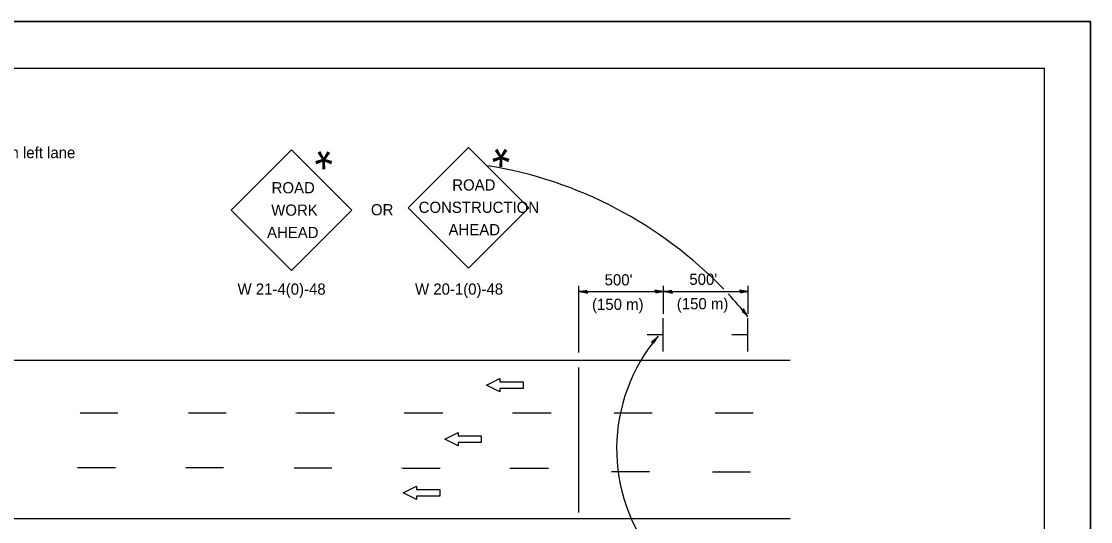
# Model space of a CAD drawing. Extents: x 108704 to 109384, y 88850 to 89290.
# Drawn here: x 109154.2 to 109383.7, y 89183.1 to 89290.4 of the extents above; entities that cross this region are included whole.
import ezdxf

# ---------------------------------------------------------------- set-up
doc = ezdxf.new("R2010")
doc.units = 0
for name, color, linetype in [('Design_EX_Roadway Dimensions', 7, 'Continuous'), ('Design_PR_EOP', 7, 'Continuous'), ('Design_PR_PMK CL Multilane', 7, 'Continuous'), ('Level 48', 7, 'Continuous'), ('Sheets_50 Reference Boundary', 7, 'Continuous'), ('Sheets_General Details', 7, 'Continuous'), ('Sheets_Printer Plotting Border', 7, 'Continuous'), ('Stage_Construction Traffic Control', 7, 'Continuous')]:
    doc.layers.add(name, color=color, linetype=linetype)

msp = doc.modelspace()

# ---------------------------------------------------------------- linework, layer by layer
at = {"layer": 'Design_EX_Roadway Dimensions'}
for p, q in [((109273.84, 89219.37), (109273.84, 89233.68)), ((109292.03, 89227.67), (109292.03, 89233.68)), ((109310.21, 89227.67), (109310.21, 89233.68)), ((109273.84, 89232.4), (109292.03, 89232.4)), ((109292.03, 89232.4), (109310.21, 89232.4)), ((109273.84, 89185.05), (109273.84, 89216.11))]:
    msp.add_line(p, q, dxfattribs=at)
for points in [[(109275.59, 89232.38), (109275.53, 89232.64), (109274.79, 89232.52), (109273.84, 89232.4), (109274.86, 89232.26), (109275.75, 89232.1), (109275.59, 89232.38), (109275.51, 89232.55), (109274.48, 89232.4), (109275.61, 89232.2), (109275.44, 89232.42), (109274.97, 89232.39), (109275.43, 89232.32)], [(109290.28, 89232.43), (109290.34, 89232.17), (109291.08, 89232.28), (109292.03, 89232.4), (109291.01, 89232.54), (109290.12, 89232.7), (109290.28, 89232.43), (109290.36, 89232.25), (109291.39, 89232.4), (109290.26, 89232.6), (109290.43, 89232.38), (109290.9, 89232.41), (109290.45, 89232.48)], [(109293.78, 89232.38), (109293.72, 89232.64), (109292.98, 89232.52), (109292.03, 89232.4), (109293.04, 89232.26), (109293.93, 89232.1), (109293.78, 89232.38), (109293.7, 89232.55), (109292.67, 89232.4), (109293.8, 89232.2), (109293.63, 89232.42), (109293.16, 89232.39), (109293.61, 89232.32)], [(109308.47, 89232.43), (109308.53, 89232.17), (109309.26, 89232.28), (109310.21, 89232.4), (109309.2, 89232.54), (109308.31, 89232.7), (109308.47, 89232.43), (109308.54, 89232.25), (109309.58, 89232.4), (109308.45, 89232.6), (109308.62, 89232.38), (109309.09, 89232.41), (109308.63, 89232.48)]]:
    msp.add_lwpolyline(points, dxfattribs=at)
at = {"layer": 'Design_PR_EOP'}
for p, q in [((108789.39, 89217.7), (109319.22, 89217.7)), ((108861.55, 89183.71), (109319.22, 89183.71))]:
    msp.add_line(p, q, dxfattribs=at)
at = {"layer": 'Design_PR_PMK CL Multilane'}
for p, q in [((109166.65, 89206.42), (109166.68, 89206.42)), ((109166.8, 89206.42), (109174.93, 89206.42)), ((109189.89, 89206.42), (109189.92, 89206.42)), ((109190.04, 89206.42), (109198.17, 89206.42)), ((109213.13, 89206.42), (109213.16, 89206.42)), ((109213.28, 89206.42), (109221.41, 89206.42)), ((109236.38, 89206.42), (109236.4, 89206.42)), ((109236.52, 89206.42), (109244.65, 89206.42)), ((109259.62, 89206.42), (109259.64, 89206.42)), ((109259.76, 89206.42), (109267.89, 89206.42)), ((109281.44, 89206.42), (109289.57, 89206.42)), ((109282.86, 89206.42), (109282.88, 89206.42)), ((109303.13, 89206.43), (109311.26, 89206.43)), ((109304.53, 89206.42), (109304.56, 89206.42)), ((109166.09, 89194.77), (109166.11, 89194.77)), ((109166.23, 89194.71), (109174.37, 89194.71)), ((109189.33, 89194.71), (109189.35, 89194.71)), ((109189.47, 89194.65), (109197.61, 89194.65)), ((109212.57, 89194.65), (109212.6, 89194.65)), ((109212.71, 89194.59), (109220.85, 89194.59)), ((109235.81, 89194.59), (109235.84, 89194.59)), ((109235.96, 89194.53), (109244.09, 89194.53)), ((109259.05, 89194.53), (109259.08, 89194.53)), ((109259.2, 89194.53), (109267.33, 89194.53)), ((109280.87, 89193.83), (109289, 89193.83)), ((109282.29, 89194.53), (109282.32, 89194.53)), ((109303.97, 89193.83), (109303.99, 89193.83)), ((109302.53, 89193.77), (109310.66, 89193.77))]:
    msp.add_line(p, q, dxfattribs=at)
at = {"layer": 'Level 48'}
msp.add_lwpolyline([(108703.67, 89290.37), (109383.67, 89290.37), (109383.67, 88850.37), (108703.67, 88850.37)], close=True, dxfattribs=at)
at = {"layer": 'Sheets_50 Reference Boundary'}
msp.add_lwpolyline([(108743.67, 89280.36), (109373.67, 89280.36), (109373.67, 88880.37), (108743.67, 88880.37)], close=True, dxfattribs=at)
at = {"layer": 'Sheets_General Details'}
for p, q in [((109383.67, 89290.37), (108703.67, 89290.37)), ((109383.67, 88850.37), (109383.67, 89290.37))]:
    msp.add_line(p, q, dxfattribs=at)
msp.add_lwpolyline([(108743.67, 89280.37), (109373.67, 89280.37), (109373.67, 88860.37), (108743.67, 88860.37)], close=True, dxfattribs=at)
at = {"layer": 'Sheets_Printer Plotting Border'}
msp.add_lwpolyline([(108703.67, 88850.37), (109383.67, 88850.37), (109383.67, 89290.37), (108703.67, 89290.37)], close=True, dxfattribs=at)
at = {"layer": 'Stage_Construction Traffic Control'}
for p, q in [((109291.97, 89219.53), (109291.97, 89226.7)), ((109310.14, 89219.53), (109310.14, 89226.7)), ((109291.97, 89223.12), (109288.53, 89223.12)), ((109310.14, 89223.12), (109306.7, 89223.12))]:
    msp.add_line(p, q, dxfattribs=at)
for points in [[(109199.25, 89249.9), (109212.19, 89262.84), (109225.12, 89249.9), (109212.19, 89236.97)], [(109237.21, 89250.37), (109250.14, 89263.3), (109263.07, 89250.37), (109250.14, 89237.44)]]:
    msp.add_lwpolyline(points, close=True, dxfattribs=at)
for points in [[(109309.05, 89228.44), (109308.89, 89228.23), (109309.44, 89227.73), (109310.13, 89227.07), (109309.6, 89227.94), (109309.16, 89228.73), (109309.05, 89228.44), (109308.97, 89228.27), (109309.73, 89227.57), (109309.18, 89228.57), (109309.11, 89228.3), (109309.43, 89227.95), (109309.2, 89228.35)], [(109289.73, 89221.52), (109289.96, 89221.4), (109290.36, 89222.03), (109290.88, 89222.84), (109290.12, 89222.15), (109289.42, 89221.58), (109289.73, 89221.52), (109289.91, 89221.47), (109290.46, 89222.35), (109289.58, 89221.62), (109289.86, 89221.6), (109290.14, 89221.99), (109289.79, 89221.68)], [(109261.86, 89213.04), (109261.86, 89211.61), (109256.86, 89211.61), (109256.86, 89210.9), (109254, 89212.33), (109256.86, 89213.75), (109256.86, 89213.04), (109261.86, 89213.04)], [(109252.91, 89201.47), (109252.91, 89200.04), (109247.91, 89200.04), (109247.91, 89199.32), (109245.05, 89200.75), (109247.91, 89202.18), (109247.91, 89201.47), (109252.91, 89201.47)], [(109244.02, 89189.94), (109244.02, 89188.51), (109239.02, 89188.51), (109239.02, 89187.79), (109236.17, 89189.23), (109239.02, 89190.65), (109239.02, 89189.94), (109244.02, 89189.94)]]:
    msp.add_lwpolyline(points, dxfattribs=at)
for centre, radius, start, end in [((109239.78, 89170.01), 90.58, 43.9735, 80.7654), ((109239.78, 89170.01), 90.58, 39.0458, 43.1156), ((109319.18, 89198.64), 37.23, 139.4799, 219.2542)]:
    msp.add_arc(centre, radius, start, end, dxfattribs=at)

# ---------------------------------------------------------------- texts
at = {"layer": 'Design_EX_Roadway Dimensions'}
for s, p in [("500'", (109279.37, 89233.74)), ("500'", (109297.56, 89233.86)), ('(150 m)', (109276.67, 89228.49)), ('(150 m)', (109294.86, 89228.61))]:
    msp.add_text(s, height=2.4, dxfattribs=at).set_placement(p)
at = {"layer": 'Stage_Construction Traffic Control'}
for s, p in [('Undivided roadway only with left lane', (109112.97, 89261.03)), ('ROAD', (109207.9, 89253.49)), ('ROAD', (109246.67, 89254.09)), ('OR', (109229.22, 89248.78)), ('CONSTRUCTION', (109239.46, 89249.29)), ('WORK', (109207.82, 89248.69)), ('AHEAD', (109245.87, 89244.49)), ('AHEAD', (109206.92, 89243.89)), ('W 21-4(0)-48', (109200.59, 89231.75)), ('W 20-1(0)-48', (109238.68, 89231.75))]:
    msp.add_text(s, height=2.4, dxfattribs=at).set_placement(p)
for p in [(109259.11, 89266.77), (109221.08, 89266.28)]:
    msp.add_text('*', height=7.62, rotation=180, dxfattribs=at).set_placement(p)

doc.saveas('drawing.dxf')
